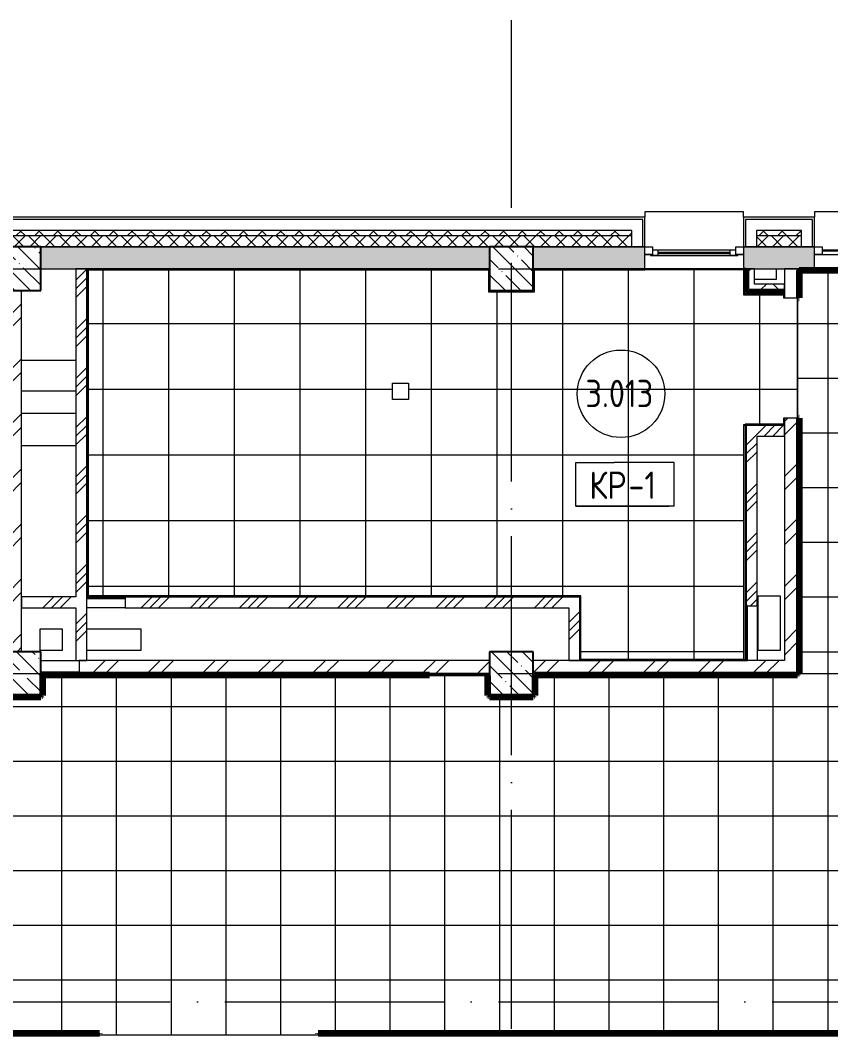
# Model space of a CAD drawing. Header units: millimetres. Extents: x 97 to 215964, y -4577 to 60645.
# Drawn here: x 113360 to 120765, y 51375 to 60645 of the extents above; entities that cross this region are included whole.
import ezdxf

# ---------------------------------------------------------------- set-up
doc = ezdxf.new("R2010")
doc.units = ezdxf.units.MM
doc.linetypes.add('ADSK_Линия сетки', pattern=[2500, 2000, -250, 0, -250])
for name, color, linetype, lineweight in [('A-AREA-____-IDEN', 2, 'Continuous', 20), ('A-FLOR-____-IDEN', 11, 'Continuous', 20), ('A-FLOR-____-OTLN', 192, 'Continuous', 9), ('A-FLOR-____-PATT', 8, 'Continuous', 9), ('A-GENM-____-MCUT', 13, 'Continuous', 9), ('A-GENM-____-OTLN', 13, 'Continuous', 9), ('A-GLAZ-____-MCUT', 151, 'Continuous', 9), ('A-GLAZ-____-OTLN', 151, 'Continuous', 9), ('A-WALL-____-MCUT', 113, 'Continuous', 9), ('A-WALL-____-PATT', 111, 'Continuous', 9), ('A-WALL-FNSH-MCUT', 113, 'Continuous', 9), ('I-WALL-____-OTLN', 2, 'Continuous', 9), ('S-COLS-____-MCUT', 52, 'Continuous', 9), ('S-COLS-____-OTLN', 52, 'Continuous', 9), ('S-GRID-____-OTLN', 1, 'Continuous', 9)]:
    doc.layers.add(name, color=color, linetype=linetype, lineweight=lineweight)
doc.styles.add('GOST Common', font='GOST_Common.ttf', dxfattribs={"width": 0.9, "height": 250})
pattern_1 = [(45, (0, 0), (-251.4472, 251.4472), []), (45, (0, 381), (-251.4472, 251.4472), [])]
pattern_2 = [(45, (0, 0), (-224.5064, 224.5064), []), (45, (79.38, 0), (0, 449.0128), []), (45, (-79.38, 0), (0, 449.0128), [])]
pattern_3 = [(45, (0, 0), (-141.42136, 141.42136), []), (135, (0, 0), (-141.42136, -141.42136), [])]

# ---------------------------------------------------------------- blocks, each defined once
blk = doc.blocks.new('BSC_Колонна _Прямоугольная - 400x400-V50-О_АИ_ПП_8_400_Целиком')
at = {"layer": 'S-COLS-____-OTLN', "lineweight": 5}
h = blk.add_hatch(dxfattribs=at)
h.set_pattern_fill('FP_59', color=256, style=0, pattern_type=2)
h.set_pattern_definition([(135, (-54549.98, -54675), (-142.5619, -142.5619), []), (135, (-54407.42, -54675), (-142.5619, -142.5619), [252.016, -50.403, 3.353, -47.05])])
h.paths.add_polyline_path([(-200, -200), (200, -200), (200, 200), (-200, 200), (-200, 7)])
at = {"layer": 'S-COLS-____-MCUT', "color": 130, "lineweight": 25}
for p, q in [((200, 200), (-200, 200)), ((-200, 200), (-200, -200)), ((200, 10), (200, 200)), ((200, -200), (200, 7)), ((-200, -200), (200, -200))]:
    blk.add_line(p, q, dxfattribs=at)
blk = doc.blocks.new('BSC_Колонна _Прямоугольная - 400x400-V51-О_АИ_ПП_8_400_Целиком')
at = {"layer": 'S-COLS-____-OTLN', "lineweight": 5}
h = blk.add_hatch(dxfattribs=at)
h.set_pattern_fill('FP_60', color=256, style=0, pattern_type=2)
h.set_pattern_definition([(135, (-59049.98, -54675), (-142.5619, -142.5619), []), (135, (-58907.42, -54675), (-142.5619, -142.5619), [252.016, -50.403, 3.353, -47.05])])
h.paths.add_polyline_path([(-200, -200), (200, -200), (200, 200), (-200, 200), (-200, 163.6)])
at = {"layer": 'S-COLS-____-MCUT', "color": 130, "lineweight": 25}
for p, q in [((200, 200), (-200, 200)), ((-200, 200), (-200, -200)), ((200, -200), (200, 200)), ((-200, -200), (200, -200))]:
    blk.add_line(p, q, dxfattribs=at)
blk = doc.blocks.new('BSC_Колонна _Прямоугольная - 400x400-V56-О_АИ_ПП_8_400_Целиком')
at = {"layer": 'S-COLS-____-OTLN', "lineweight": 5}
h = blk.add_hatch(dxfattribs=at)
h.set_pattern_fill('FP_65', color=256, style=0, pattern_type=2)
h.set_pattern_definition([(135, (-54549.98, -58375), (-142.5619, -142.5619), []), (135, (-54407.42, -58375), (-142.5619, -142.5619), [252.016, -50.403, 3.353, -47.05])])
h.paths.add_polyline_path([(-200, -200), (200, -200), (200, 200), (-200, 200)])
at = {"layer": 'S-COLS-____-MCUT', "color": 130, "lineweight": 25}
for p, q in [((200, 200), (-200, 200)), ((-200, 200), (-200, -200)), ((200, -200), (200, 200)), ((-200, -200), (200, -200))]:
    blk.add_line(p, q, dxfattribs=at)
blk = doc.blocks.new('BSC_Колонна _Прямоугольная - 400x400-V57-О_АИ_ПП_8_400_Целиком')
at = {"layer": 'S-COLS-____-OTLN', "lineweight": 5}
h = blk.add_hatch(dxfattribs=at)
h.set_pattern_fill('FP_66', color=256, style=0, pattern_type=2)
h.set_pattern_definition([(135, (-59049.98, -58375), (-142.5619, -142.5619), []), (135, (-58907.42, -58375), (-142.5619, -142.5619), [252.016, -50.403, 3.353, -47.05])])
h.paths.add_polyline_path([(-200, -200), (200, -200), (200, 200), (-200, 200)])
at = {"layer": 'S-COLS-____-MCUT', "color": 130, "lineweight": 25}
for p, q in [((200, 200), (-200, 200)), ((-200, 200), (-200, -200)), ((200, -200), (200, 200)), ((-200, -200), (200, -200))]:
    blk.add_line(p, q, dxfattribs=at)
blk = doc.blocks.new('Окно_СКБ_1Ст1 - 120_Окно_СКБ_1Ст_900_ОК3л-29018700-О_АИ_ПП_8_400_Целиком')
at = {"layer": 'A-GLAZ-____-MCUT', "color": 90}
for p, q in [((-450, -195), (-450, -125)), ((-450, -125), (-380, -125)), ((-380, -125), (-380, -195)), ((380, -155), (-380, -155)), ((-380, -155), (-380, -195)), ((-330, -205), (-330, -155)), ((330, -205), (330, -155)), ((380, -195), (380, -125)), ((380, -125), (450, -125)), ((380, -195), (380, -155)), ((450, -125), (450, -195)), ((-380, -195), (-450, -195)), ((-380, -195), (-400, -195)), ((-400, -195), (-400, -205)), ((-400, -205), (400, -205)), ((400, -205), (-400, -205)), ((450, -195), (380, -195)), ((400, -195), (380, -195)), ((400, -205), (400, -195))]:
    blk.add_line(p, q, dxfattribs=at)
at = {"layer": 'A-GLAZ-____-MCUT', "color": 10, "lineweight": 5}
for p, q in [((-330, -175), (330, -175)), ((330, -185), (-330, -185))]:
    blk.add_line(p, q, dxfattribs=at)
at = {"layer": 'A-GLAZ-____-OTLN', "color": 10, "lineweight": 5}
for p, q in [((-450, -195), (-400, -195)), ((400, -195), (450, -195))]:
    blk.add_line(p, q, dxfattribs=at)
blk = doc.blocks.new('WNW_Отлив1 - Отлив_металлический 2-28596055-О_АИ_ПП_8_400_Целиком')
at = {"layer": 'A-GLAZ-____-OTLN', "color": 10, "lineweight": 5}
for p, q in [((450, 320), (-450, 320)), ((-450, 320), (-450, 270)), ((450, 270), (450, 320))]:
    blk.add_line(p, q, dxfattribs=at)
blk = doc.blocks.new('Окно_СКБ_1Ст1 - 120_Окно_СКБ_1Ст_1200_ОКп13-37619678-О_АИ_ПП_8_400_Целиком')
at = {"layer": 'A-GLAZ-____-MCUT', "color": 90}
for p, q in [((-600, -195), (-600, -125)), ((-600, -125), (-530, -125)), ((-530, -125), (-530, -195)), ((530, -195), (530, -125)), ((530, -125), (600, -125)), ((600, -125), (600, -195)), ((-530, -195), (-600, -195)), ((600, -195), (530, -195))]:
    blk.add_line(p, q, dxfattribs=at)
at = {"layer": 'A-GLAZ-____-MCUT', "color": 10, "lineweight": 5}
for p, q in [((530, -155), (-530, -155)), ((530, -165), (-530, -165))]:
    blk.add_line(p, q, dxfattribs=at)
at = {"layer": 'A-GLAZ-____-OTLN', "color": 10, "lineweight": 5}
blk.add_line((-600, -195), (600, -195), dxfattribs=at)
blk = doc.blocks.new('WNW_Отлив1 - Отлив_металлический 2-28598878-О_АИ_ПП_8_400_Целиком')
at = {"layer": 'A-GLAZ-____-OTLN', "color": 10, "lineweight": 5}
for p, q in [((600, 320), (-600, 320)), ((-600, 320), (-600, 270)), ((600, 270), (600, 320))]:
    blk.add_line(p, q, dxfattribs=at)
blk = doc.blocks.new('ASML_АР_Отделка Люка - ВО Отделка люков_Грунтовка 0_Шпатлевка 0_Окраска 0_0-42723977-О_АИ_ПП_8_400_Целиком')
at = {"layer": 'A-GENM-____-MCUT', "color": 130, "lineweight": 25}
for p, q in [((175, 3), (-175, 3)), ((-175, 3), (-175, 0)), ((175, 0), (175, 3)), ((-175, 0), (175, 0))]:
    blk.add_line(p, q, dxfattribs=at)
blk = doc.blocks.new('ASML_АР_Отделка Люка - ВО Отделка люков_Грунтовка 0_Шпатлевка 0_Окраска 0_0-42722003-О_АИ_ПП_8_400_Целиком')
at = {"layer": 'A-GENM-____-MCUT', "color": 130, "lineweight": 25}
for p, q in [((250, 3), (-250, 3)), ((-250, 3), (-250, 0)), ((250, 0), (250, 3)), ((-250, 0), (250, 0))]:
    blk.add_line(p, q, dxfattribs=at)
blk = doc.blocks.new('0083_СОШ675_АР_R22_rvt-1-О_АИ_ПП_8_400_Целиком')
at = {"layer": 'A-WALL-____-PATT', "lineweight": 5}
h = blk.add_hatch(dxfattribs=at)
h.set_pattern_fill('FP_9', color=10, style=0, pattern_type=2)
h.set_pattern_definition([(135, (0, 0), (-84.85281, -84.85281), []), (225, (0, 0), (84.85281, -84.85281), [])])
h.paths.add_polyline_path([(69260, 58675), (69260, 58725), (63140.2, 58725), (63140.2, 58675), (68654.6, 58675)])
h.paths.add_polyline_path([(61700.2, 58675), (61700.2, 58725), (61290, 58725), (61290, 58675), (61422.4, 58675)])
h.paths.add_polyline_path([(60150, 58675), (60150, 58725), (52970.2, 58725), (52970.2, 58675), (59850.2, 58675)])
h.paths.add_polyline_path([(49930.2, 58675), (49930.2, 58725), (48670.2, 58725), (48670.2, 58675), (49788.2, 58675)])
h.paths.add_polyline_path([(51070.2, 58675), (51480.2, 58675), (51480.2, 58725), (51070.2, 58725)])
h.paths.add_polyline_path([(44320.2, 58675), (45630.2, 58675), (45630.2, 58725), (44320.2, 58725)])
h.paths.add_polyline_path([(41280.2, 58675), (41280.2, 58725), (39970.2, 58725), (39970.2, 58675), (40983.8, 58675)])
h.paths.add_polyline_path([(36930, 58675), (36930, 58725), (35620.2, 58725), (35620.2, 58675), (36581.7, 58675)])
h.paths.add_polyline_path([(38468.3, 58675), (38480.2, 58675), (38480.2, 58725), (38070, 58725), (38070, 58675)])
h.paths.add_polyline_path([(32179.5, 58675), (32580.2, 58675), (32580.2, 58725), (31270, 58725), (31270, 58675), (31550.6, 58675)])
h.paths.add_polyline_path([(28230, 58675), (28230, 58725), (24015, 58725), (24015, 58675), (27148.5, 58675)])
h.paths.add_polyline_path([(22025, 58675), (22525, 58675), (22525, 58725), (22025, 58725)])
h.paths.add_polyline_path([(20885, 58675), (20885, 58725), (12870, 58725), (12870, 58675), (20859.7, 58675)])
h.paths.add_polyline_path([(9539.8, 58675), (9830, 58675), (9830, 58725), (8870, 58725), (8870, 58675), (8911, 58675)])
h.paths.add_polyline_path([(7430, 58675), (7430, 58725), (-350, 58725), (-350, 58675), (7024.3, 58675)])
h = blk.add_hatch(dxfattribs=at)
h.set_pattern_fill('FP_16', color=10, style=0, pattern_type=2)
h.set_pattern_definition([(45, (0, 0), (-70.71068, 70.71068), []), (135, (0, 0), (-70.71068, -70.71068), [])])
h.paths.add_polyline_path([(69260, 58575), (69260, 58675), (63140.2, 58675), (63140.2, 58575), (69050, 58575)])
h.paths.add_polyline_path([(61290, 58575), (61700.2, 58575), (61700.2, 58675), (61290, 58675)])
h.paths.add_polyline_path([(59250, 58575), (60150, 58575), (60150, 58675), (52970.2, 58675), (52970.2, 58575), (58850, 58575)])
h.paths.add_polyline_path([(51480.2, 58575), (51480.2, 58675), (51070.2, 58675), (51070.2, 58575)])
h.paths.add_polyline_path([(49650, 58575), (49650, 58575), (49930.2, 58575), (49930.2, 58675), (48670.2, 58675), (48670.2, 58575), (49159.3, 58575)])
h.paths.add_polyline_path([(45350, 58575), (45350, 58575), (45630.2, 58575), (45630.2, 58675), (44320.2, 58675), (44320.2, 58575), (44757.1, 58575)])
h.paths.add_polyline_path([(41250, 58575), (41280.2, 58575), (41280.2, 58675), (39970.2, 58675), (39970.2, 58575), (40983.8, 58575)])
h.paths.add_polyline_path([(38468.3, 58575), (38480.2, 58575), (38480.2, 58675), (38070, 58675), (38070, 58575)])
h.paths.add_polyline_path([(36930, 58575), (36930, 58675), (35620.2, 58675), (35620.2, 58575), (36581.7, 58575)])
h.paths.add_polyline_path([(31725, 58575), (32580.2, 58575), (32580.2, 58675), (31270, 58675), (31270, 58575), (31550.6, 58575)])
h.paths.add_polyline_path([(27075, 58575), (28230, 58575), (28230, 58675), (24015, 58675), (24015, 58575), (25890.7, 58575)])
h.paths.add_polyline_path([(22525, 58575), (22525, 58675), (22025, 58675), (22025, 58575), (22431.9, 58575)])
h.paths.add_polyline_path([(20859.7, 58575), (20885, 58575), (20885, 58675), (12870, 58675), (12870, 58575), (19601.9, 58575)])
h.paths.add_polyline_path([(8870, 58575), (9830, 58575), (9830, 58675), (8870, 58675)])
h.paths.add_polyline_path([(7024.3, 58575), (7430, 58575), (7430, 58675), (-300, 58675), (-300, 58575), (4508.8, 58575)])
h = blk.add_hatch(dxfattribs=at)
h.set_pattern_fill('FP_69', color=10, style=0, pattern_type=2)
h.set_pattern_definition([(50, (0, 0), (364.3679, -31.8783), [38.1, -419.1]), (355, (0, 0), (-70.4859, 382.1133), [30.48, -335.28]), (100.451, (30.36, -2.66), (293.885, 350.2334), [32.38, -356.18]), (46.184, (0, 101.6), (542.1585, -84.0858), [57.15, -628.65]), (96.636, (45.2, 94.6), (474.805, 494.8554), [48.57, -534.27]), (351.184, (0, 101.6), (474.8102, 494.85), [45.72, -502.92]), (21, (50.8, 76.2), (303.2285, -204.5305), [38.1, -419.1]), (326, (50.8, 76.2), (123.6039, 368.376), [30.48, -335.28]), (71.451, (76.07, 59.16), (426.8341, 163.8427), [32.38, -356.18]), (37.5, (0, 0), (6.17665, 169.11015), [16.764, -314.452, 16.764, -323.596, -336.55]), (37.5, (0, 0), (6.17665, 169.11015), [-671.576, 16.764, -319.786]), (7.5, (0, 0), (133.63888, 200.3615), [16.764, -177.292, 16.764, -306.832, -128.27]), (7.5, (0, 0), (133.63888, 200.3615), [-517.652, 16.764, -111.506]), (327.5, (-113.28, 0), (271.18182, -11.45836), [16.764, -110.236, 16.764, -379.476, -525.78]), (327.5, (-113.28, 0), (271.18182, -11.45836), [-523.24, 16.764, -509.016]), (317.5, (-164.08, 0), (296.2585, 50.85285), [16.764, -148.336, 16.764, -246.38, -373.38]), (317.5, (-164.08, 0), (296.2585, 50.85285), [-428.244, 16.764, -356.616])])
h.paths.add_polyline_path([(69050, 58375), (69050, 58575), (63750, 58575), (63750, 58375), (68654.6, 58375)])
h.paths.add_polyline_path([(63309.1, 58375), (63350, 58375), (63350, 58575), (63020.2, 58575), (63020.2, 58375)])
h.paths.add_polyline_path([(61422.4, 58375), (61820.2, 58375), (61820.2, 58575), (61170, 58575), (61170, 58375)])
h.paths.add_polyline_path([(60270, 58375), (60270, 58575), (59250, 58575), (59250, 58375), (59850.2, 58375)])
h.paths.add_polyline_path([(58850, 58375), (58850, 58575), (54750, 58575), (54750, 58375), (58592.5, 58375)])
h.paths.add_polyline_path([(52850.2, 58375), (54350, 58375), (54350, 58575), (52850.2, 58575)])
h.paths.add_polyline_path([(51045.9, 58375), (51600.2, 58375), (51600.2, 58575), (50950.2, 58575), (50950.2, 58375)])
h.paths.add_polyline_path([(49650, 58375), (49650, 58575), (48550.2, 58575), (48550.2, 58375), (49159.3, 58375)])
h.paths.add_polyline_path([(50050, 58375), (50050.2, 58375), (50050, 58575)])
h.paths.add_polyline_path([(44757.1, 58375), (45350, 58375), (45350, 58575), (44200.2, 58575), (44200.2, 58375)])
h.paths.add_polyline_path([(41400.2, 58375), (41400.2, 58575), (41250, 58575), (41250, 58375)])
h.paths.add_polyline_path([(40355, 58375), (40850, 58375), (40850, 58575), (39850.2, 58575), (39850.2, 58375)])
h.paths.add_polyline_path([(37050, 58375), (37050, 58575), (36350, 58575), (36350, 58375), (36581.7, 58375)])
h.paths.add_polyline_path([(37950, 58375), (38600.2, 58375), (38600.2, 58575), (37950, 58575)])
h.paths.add_polyline_path([(35950, 58375), (35950, 58575), (35500.2, 58575), (35500.2, 58375)])
h.paths.add_polyline_path([(32700.2, 58375), (32700.2, 58575), (31725, 58575), (31725, 58375), (32179.5, 58375)])
h = blk.add_hatch(dxfattribs=at)
h.set_pattern_fill('FP_11', color=10, style=0, pattern_type=2)
h.set_pattern_definition(pattern_2)
h.paths.add_polyline_path([(55170.1, 54795), (55170.1, 55275), (55070.1, 55275), (55070.1, 54795)])
h.paths.add_polyline_path([(55170.1, 55375), (55170.1, 58375), (55070.1, 58375), (55070.1, 55375)])
h = blk.add_hatch(dxfattribs=at)
h.set_pattern_fill('FP_17', color=252, style=0, pattern_type=2)
h.set_pattern_definition(pattern_3)
h.paths.add_polyline_path([(61269.7, 58185), (61269.7, 58375), (61219.7, 58375), (61219.7, 58185)])
h = blk.add_hatch(dxfattribs=at)
h.set_pattern_fill('FP_7', color=10, style=0, pattern_type=2)
h.set_pattern_definition(pattern_1)
h.paths.add_polyline_path([(61665, 54795), (61665, 57010), (61545, 57010), (61545, 54795)])
h.paths.add_polyline_path([(61545, 58110), (61665, 58110), (61665, 58375), (61545, 58375), (61545, 58258.2)])
h = blk.add_hatch(dxfattribs=at)
h.set_pattern_fill('FP_17', color=252, style=0, pattern_type=2)
h.set_pattern_definition(pattern_3)
h.paths.add_polyline_path([(61545, 58185), (61545, 58235), (61269.7, 58235), (61269.7, 58185), (61422.4, 58185)])
h = blk.add_hatch(dxfattribs=at)
h.set_pattern_fill('FP_7', color=10, style=0, pattern_type=2)
h.set_pattern_definition(pattern_1)
h.paths.add_polyline_path([(54455, 54875), (54575, 54875), (54575, 58175), (54455, 58175), (54455, 55975)])
h = blk.add_hatch(dxfattribs=at)
h.set_pattern_fill('FP_11', color=10, style=0, pattern_type=2)
h.set_pattern_definition(pattern_2)
h.paths.add_polyline_path([(61295, 56845), (61545, 56845), (61545, 56945), (61195, 56945), (61195, 56845)])
h = blk.add_hatch(dxfattribs=at)
h.set_pattern_fill('FP_11', color=10, style=0, pattern_type=2)
h.set_pattern_definition(pattern_2)
h.paths.add_polyline_path([(61195, 55295), (61295, 55295), (61295, 56845), (61195, 56845), (61195, 56792.7)])
h = blk.add_hatch(dxfattribs=at)
h.set_pattern_fill('FP_11', color=10, style=0, pattern_type=2)
h.set_pattern_definition(pattern_2)
h.paths.add_polyline_path([(54575, 55275), (55170, 55275), (55170, 55375), (54575, 55375)])
h.paths.add_polyline_path([(55520, 55275), (59575, 55275), (59575, 55375), (55520, 55375), (55520, 55365)])
h = blk.add_hatch(dxfattribs=at)
h.set_pattern_fill('FP_11', color=10, style=0, pattern_type=2)
h.set_pattern_definition(pattern_2)
h.paths.add_polyline_path([(59575, 54795), (59675, 54795), (59675, 55370), (59670, 55370), (59670, 55375), (59575, 55375), (59575, 54838.6)])
h = blk.add_hatch(dxfattribs=at)
h.set_pattern_fill('FP_7', color=10, style=0, pattern_type=2)
h.set_pattern_definition(pattern_1)
h.paths.add_polyline_path([(58850, 54675), (58850, 54795), (55100, 54795), (55100, 54675), (58592.5, 54675)])
h = blk.add_hatch(dxfattribs=at)
h.set_pattern_fill('FP_7', color=10, style=0, pattern_type=2)
h.set_pattern_definition(pattern_1)
h.paths.add_polyline_path([(61665, 54675), (61665, 54795), (59250, 54795), (59250, 54675), (61205, 54675)])
at = {"layer": 'A-FLOR-____-OTLN', "color": 90}
for p, q in [((61269.8, 58274.8), (61269.8, 58374.8)), ((61269.8, 58374.8), (61469.8, 58374.8)), ((61469.8, 58374.8), (61469.8, 58274.8)), ((61469.8, 58274.8), (61269.8, 58274.8)), ((54575, 57539.8), (55070, 57539.8)), ((55070, 57254.8), (54575, 57254.8)), ((54575, 57054.9), (55070, 57054.9)), ((55070, 56754.9), (54575, 56754.9)), ((61305, 54885), (61305, 55385)), ((61305, 55385), (61505, 55385)), ((61505, 55385), (61505, 54885)), ((54745, 55085), (54945, 55085)), ((54745, 54885), (54745, 55085)), ((54945, 55085), (54945, 54885)), ((55170.1, 55085), (55662.8, 55085)), ((55662.8, 55085), (55662.8, 54885)), ((54945, 54885), (54745, 54885)), ((55662.8, 54885), (55170.1, 54885)), ((61505, 54885), (61305, 54885))]:
    blk.add_line(p, q, dxfattribs=at)
at = {"layer": 'A-WALL-____-MCUT', "color": 10, "lineweight": 5}
for p, q in [((60250, 58825), (52870.2, 58825)), ((60250, 58575), (60250, 58825)), ((61190, 58825), (61190, 58575)), ((61800.2, 58825), (61190, 58825)), ((61800.2, 58575), (61800.2, 58825)), ((60150, 58725), (52970.2, 58725)), ((60150, 58675), (60150, 58725)), ((61290, 58725), (61290, 58675)), ((61700.2, 58725), (61290, 58725)), ((61700.2, 58675), (61700.2, 58725)), ((60150, 58675), (52970.2, 58675)), ((60150, 58575), (60150, 58675)), ((61290, 58675), (61290, 58575)), ((61700.2, 58675), (61290, 58675)), ((61700.2, 58575), (61700.2, 58675)), ((61207.2, 58172.5), (61207.2, 58375)), ((61219.7, 58172.5), (61207.2, 58172.5)), ((61269.7, 58172.5), (61219.7, 58172.5)), ((61545, 58172.5), (61269.7, 58172.5))]:
    blk.add_line(p, q, dxfattribs=at)
at = {"layer": 'A-WALL-____-MCUT', "color": 50, "lineweight": 13}
for p, q in [((54750, 58575), (58850, 58575)), ((58850, 58575), (54750, 58575)), ((59250, 58575), (60150, 58575)), ((60150, 58575), (59250, 58575)), ((60150, 58575), (60250, 58575)), ((60250, 58575), (60150, 58575)), ((60250, 58575), (60270, 58575)), ((60270, 58575), (60250, 58575)), ((60270, 58375), (60270, 58575)), ((61170, 58575), (61190, 58575)), ((61170, 58575), (61170, 58375)), ((61190, 58575), (61170, 58575)), ((61190, 58575), (61290, 58575)), ((61290, 58575), (61190, 58575)), ((61290, 58575), (61700.2, 58575)), ((61700.2, 58575), (61290, 58575)), ((61700.2, 58575), (61800.2, 58575)), ((61800.2, 58575), (61700.2, 58575)), ((61800.2, 58575), (61820.2, 58575)), ((61820.2, 58575), (61800.2, 58575)), ((61820.2, 58375), (61820.2, 58575)), ((54750, 58375), (58850, 58375)), ((55170.1, 58375), (55070.1, 58375)), ((55070.1, 58375), (55070.1, 55375)), ((55170.1, 55375), (55170.1, 58375)), ((59250, 58375), (60270, 58375)), ((61170, 58375), (61820.2, 58375)), ((61269.7, 58375), (61219.7, 58375)), ((61219.7, 58185), (61219.7, 58375)), ((61269.7, 58235), (61269.7, 58375)), ((61545, 58375), (61545, 58110)), ((61665, 58375), (61545, 58375)), ((61665, 58110), (61665, 58375)), ((61545, 58235), (61269.7, 58235)), ((61545, 58185), (61545, 58235)), ((54575, 54875), (54575, 58175)), ((61269.7, 58185), (61219.7, 58185)), ((61545, 58185), (61269.7, 58185)), ((61545, 58110), (61665, 58110)), ((61545, 56945), (61195, 56945)), ((61195, 56945), (61195, 56845)), ((61545, 57010), (61545, 54795)), ((61665, 57010), (61545, 57010)), ((61545, 56845), (61545, 56945)), ((61665, 54795), (61665, 57010)), ((61195, 56845), (61195, 55295)), ((61295, 55295), (61295, 56845)), ((61295, 56845), (61545, 56845)), ((55070.1, 55375), (54575, 55375)), ((54575, 55375), (54575, 55275)), ((55170, 55368), (55170, 55375)), ((55170, 55275), (55170, 55365)), ((59575, 55375), (55520, 55375)), ((55520, 55375), (55520, 55368)), ((55520, 55365), (55520, 55275)), ((59670, 55375), (59575, 55375)), ((59675, 54795), (59675, 55370)), ((54575, 55275), (55070.1, 55275)), ((55070.1, 55275), (55070.1, 54795)), ((55170.1, 54795), (55170.1, 55275)), ((55520, 55275), (59575, 55275)), ((59575, 55275), (59575, 54795)), ((61195, 55295), (61202, 55295)), ((61205, 55295), (61295, 55295)), ((55070.1, 54795), (55170.1, 54795)), ((58850, 54795), (55100, 54795)), ((55100, 54795), (55100, 54685)), ((61202, 54795), (59250, 54795)), ((59575, 54795), (59675, 54795)), ((61545, 54795), (61205, 54795)), ((61665, 54675), (61665, 54795)), ((55100, 54682), (55100, 54675)), ((55100, 54675), (58850, 54675)), ((59250, 54675), (61665, 54675))]:
    blk.add_line(p, q, dxfattribs=at)
at = {"layer": 'A-WALL-____-MCUT', "color": 130, "lineweight": 25}
for p, q in [((61179.7, 58375), (61179.7, 58150)), ((61194.7, 58375), (61179.7, 58375)), ((61194.7, 58160), (61194.7, 58375)), ((61184.7, 58145), (61194.7, 58145)), ((61207.2, 58160), (61194.7, 58160)), ((61194.7, 58145), (61207.2, 58145)), ((61269.7, 58160), (61207.2, 58160)), ((61207.2, 58145), (61219.7, 58145)), ((61219.7, 58145), (61269.7, 58145)), ((61545, 58160), (61269.7, 58160)), ((61269.7, 58145), (61545, 58145)), ((61545, 58145), (61545, 58160))]:
    blk.add_line(p, q, dxfattribs=at)
at = {"layer": 'A-WALL-FNSH-MCUT', "color": 90}
for p, q in [((60270, 58845), (52850.2, 58845)), ((60270, 58575), (60270, 58845)), ((61820.2, 58845), (61170, 58845)), ((61170, 58845), (61170, 58575)), ((61820.2, 58575), (61820.2, 58845)), ((61207.2, 58375), (61194.7, 58375)), ((61219.7, 58375), (61207.2, 58375)), ((61545, 58172.5), (61545, 58185)), ((61545, 58160), (61545, 58172.5))]:
    blk.add_line(p, q, dxfattribs=at)
at = {"layer": 'I-WALL-____-OTLN', "color": 90}
for p, q in [((61170, 58375), (60270, 58375)), ((63020.2, 58375), (61820.2, 58375)), ((55170.1, 55375), (55175, 55375)), ((55520, 55275), (55170.1, 55275)), ((61295, 55295), (61295, 54795)), ((54750, 54795), (55070.1, 54795))]:
    blk.add_line(p, q, dxfattribs=at)
at = {"layer": 'A-GENM-____-OTLN', "color": 90, "lineweight": 9}
blk.add_blockref('ASML_АР_Отделка Люка - ВО Отделка люков_Грунтовка 0_Шпатлевка 0_Окраска 0_0-42723977-О_АИ_ПП_8_400_Целиком', (55345, 55365), dxfattribs=at)
for name, p, rotation in [('ASML_АР_Отделка Люка - ВО Отделка люков_Грунтовка 0_Шпатлевка 0_Окраска 0_0-42722003-О_АИ_ПП_8_400_Целиком', (61205, 55045), 90), ('ASML_АР_Отделка Люка - ВО Отделка люков_Грунтовка 0_Шпатлевка 0_Окраска 0_0-42723977-О_АИ_ПП_8_400_Целиком', (54925, 54685), 180)]:
    blk.add_blockref(name, p, dxfattribs=dict(at, rotation=rotation))
at = {"layer": 'A-GLAZ-____-OTLN', "color": 90, "lineweight": 9}
for name, p in [('WNW_Отлив1 - Отлив_металлический 2-28596055-О_АИ_ПП_8_400_Целиком', (60720, 58575)), ('WNW_Отлив1 - Отлив_металлический 2-28598878-О_АИ_ПП_8_400_Целиком', (62420.2, 58575)), ('Окно_СКБ_1Ст1 - 120_Окно_СКБ_1Ст_900_ОК3л-29018700-О_АИ_ПП_8_400_Целиком', (60720, 58700)), ('Окно_СКБ_1Ст1 - 120_Окно_СКБ_1Ст_1200_ОКп13-37619678-О_АИ_ПП_8_400_Целиком', (62420.2, 58700))]:
    blk.add_blockref(name, p, dxfattribs=at)
at = {"layer": 'S-COLS-____-OTLN', "color": 90, "lineweight": 9}
for name, p in [('BSC_Колонна _Прямоугольная - 400x400-V56-О_АИ_ПП_8_400_Целиком', (54550, 58375)), ('BSC_Колонна _Прямоугольная - 400x400-V57-О_АИ_ПП_8_400_Целиком', (59050, 58375)), ('BSC_Колонна _Прямоугольная - 400x400-V50-О_АИ_ПП_8_400_Целиком', (54550, 54675)), ('BSC_Колонна _Прямоугольная - 400x400-V51-О_АИ_ПП_8_400_Целиком', (59050, 54675))]:
    blk.add_blockref(name, p, dxfattribs=at)
blk = doc.blocks.new('BSC_Колонна _Прямоугольная - ПР-1_Профиль торцевой для плитки-3497357-О_АИ_ПП_8_400_Целиком')
at = {"layer": 'S-COLS-____-MCUT'}
for p, q in [((5, 5), (-5, 5)), ((-5, 5), (-5, -5)), ((5, -5), (5, 5)), ((-5, -5), (5, -5))]:
    blk.add_line(p, q, dxfattribs=at)
blk = doc.blocks.new('BSC_Колонна _Прямоугольная - ПР-1_Профиль торцевой для плитки-V144-О_АИ_ПП_8_400_Целиком')
at = {"layer": 'S-COLS-____-MCUT'}
blk.add_line((-5, 5), (-5, -5), dxfattribs=at)
blk = doc.blocks.new('ADSK_Марка_Перекрытие - Типоразмер_ADSK_Марка-158127-О_АИ_ПП_8_400_Целиком')
at = {"layer": 'A-FLOR-____-IDEN'}
for p, q in [((-4.5, 4), (-1, 4)), ((-4.5, 0), (-4.5, 4)), ((4.5, 4), (-1, 4)), ((4.5, 0), (4.5, 4)), ((4.5, 0), (-4.5, 0)), ((-4.5, 0), (4, 0))]:
    blk.add_line(p, q, dxfattribs=at)
blk = doc.blocks.new('ADSK_Марка_Помещение_ОдноЗначение - Номер-159740-О_АИ_ПП_8_400_Целиком')
at = {"layer": 'A-AREA-____-IDEN'}
blk.add_circle((0, 0), 4, dxfattribs=at)

msp = doc.modelspace()

# ---------------------------------------------------------------- hatches: boundary and pattern name
at = {"layer": 'A-FLOR-____-PATT'}
h = msp.add_hatch(dxfattribs=at)
h.set_pattern_fill('FP_199', color=256, style=0, pattern_type=2)
h.set_pattern_definition([(0, (109740.37, 54875), (0, 500), []), (90, (109740.37, 54875), (-500, 3e-14), [])])
h.paths.add_polyline_path([(113347.887824, 51375.000586), (113347.915173, 51374.999414), (113617.089904, 51374.999414)])
h.paths.add_polyline_path([(125947.887824, 51374.999414), (125947.887824, 51390.000586), (128047.865903, 51390.000586), (128047.865903, 54660.000586), (126587.910289, 54660.000586), (126587.910289, 54675), (125487.910289, 54675), (125487.910289, 54660.000586), (124717.887824, 54660.000586), (124717.881378, 54795), (123727.865903, 54795), (123727.865903, 54675), (123617.887824, 54675), (123617.887824, 54660.000586), (122562.875878, 54660.000586), (122562.875878, 54475), (122557.875878, 54475), (122557.875878, 54465), (122547.875878, 54465), (122547.865903, 54460), (122147.875878, 54460), (122147.865903, 54465), (122137.875878, 54465), (122137.875878, 54474.999414), (122132.875878, 54474.999414), (122132.875878, 58274.820999), (121887.875878, 58274.820999), (121887.875878, 58360.011786), (120477.865903, 58360.011786), (120477.865903, 58109.999414), (120462.865903, 58109.999414), (120462.887824, 57009.999414), (120477.865903, 57009.999414), (120477.865903, 54675.000586), (120472.865903, 54675.000586), (120472.865903, 54665.000586), (120462.865903, 54665.000586), (120462.865903, 54660.000586), (118062.865903, 54660.000586), (118062.865903, 54475.000586), (118057.865903, 54475), (118057.865903, 54465.000586), (118047.865903, 54465.000586), (118047.865903, 54460.000586), (117647.865903, 54460.000586), (117647.865903, 54465.000586), (117637.865903, 54465.000586), (117637.865903, 54475.000586), (117632.865903, 54475.000586), (117632.865903, 54655.001172), (117105.666932, 54655.001172), (117105.666932, 54660.000586), (113562.865903, 54660.000586), (113562.865903, 54475.000586), (113557.865903, 54475), (113557.865903, 54465.000586), (113547.865903, 54465.000586), (113547.865903, 54460.000586), (113147.865903, 54460.000586), (113147.865903, 54465.000586), (113137.865903, 54465.000586), (113137.865903, 54474.999414), (113132.865903, 54474.999414), (113132.865903, 54660.000586), (112277.865903, 54660.000586), (112277.865903, 54665.000586), (112267.865903, 54665.000586), (112267.865903, 54675.000586), (112262.865903, 54675.874627), (112262.865903, 55039.999414), (112277.865903, 55039.999414), (112277.865903, 55709.999414), (112262.865903, 55709.999414), (112262.865903, 56254.999414), (112277.865903, 56254.999414), (112277.865903, 56924.999414), (112262.865903, 56924.999414), (112262.865903, 57369.999414), (112277.865903, 57369.999414), (112277.865903, 58039.999414), (112262.865903, 58039.999414), (112262.865903, 58360), (108863.094875, 58360), (108863.094875, 58168.000586), (108858.094875, 58168.000586), (108858.094875, 58158.000586), (108848.094875, 58158.000586), (108847.865756, 58153.000586), (108447.865903, 58153.000586), (108447.844094, 58158.000586), (108437.865903, 58158.000586), (108437.865903, 58168.000586), (108432.865903, 58168.000586), (108432.865903, 58360), (104563.094875, 58360), (104563.094875, 58168.000586), (104558.094875, 58168.000586), (104558.094875, 58158.000586), (104548.094875, 58158.000586), (104547.865903, 58153.000586), (104147.887824, 58153.000586), (104147.844094, 58158.000586), (104137.887824, 58158.000586), (104137.887824, 58168.000586), (104132.887824, 58168.000586), (104132.887824, 58360), (100063.094875, 58360), (100063.094875, 58168.001172), (100058.094875, 58168.001172), (100058.094875, 58158.001172), (100048.094875, 58158.001172), (100047.844127, 58153.001172), (99647.865903, 58153.001172), (99647.844094, 58158.001172), (99637.865903, 58158.001172), (99637.865903, 58168.001172), (99632.865903, 58168.001172), (99632.865903, 58360.05818), (95163.116796, 58359.997374), (95163.116796, 58175.000586), (95158.116796, 58175), (95158.116796, 58165.000586), (95148.116796, 58165.000586), (95147.865803, 58160.000586), (94747.865903, 58160.000586), (94747.83858, 58165.000586), (94737.865903, 58165.000586), (94737.865903, 58175.000586), (94732.865903, 58175.903658), (94732.865903, 58360.05818), (91447.865903, 58359.153685), (91447.865903, 58099.999414), (91432.865903, 58099.999414), (91432.887824, 57429.999414), (91447.865903, 57429.999414), (91447.865903, 55609.999414), (91432.865903, 55609.999414), (91432.887824, 54939.999414), (91447.865903, 54939.999414), (91447.865903, 54374.999707), (91232.865903, 54374.999707), (91232.887824, 51674.999707), (91447.865903, 51674.999707), (91448.898748, 51390.000586), (95747.865903, 51390.000586), (95748.201936, 51374.999414), (98247.865903, 51374.999414), (98247.865903, 51390.000586), (105097.887824, 51390.000586), (105097.887824, 51375.000586), (106197.887824, 51374.999414), (106197.887824, 51390.000586), (111897.926742, 51390.000586), (111898.372184, 51374.999414), (112997.926742, 51374.999414), (112997.926742, 51390.000586), (114082.887824, 51390.000586), (114082.889081, 51375.000586), (116082.887824, 51374.999414), (116082.887824, 51390.000586), (124847.887824, 51390.000586), (124847.889934, 51375.000586), (124936.928693, 51375.000586)])
h.paths.add_polyline_path([(118167.865903, 51375), (118167.862527, 51375.000586), (118047.887824, 51375.000586)])
h.paths.add_polyline_path([(108586.050442, 54460), (108447.865903, 54460), (108447.865903, 54465), (108437.865903, 54465), (108437.865903, 54475), (108432.865903, 54475), (108432.865903, 54874.999414), (108437.865903, 54875), (108437.865903, 54885), (108447.865903, 54885), (108447.865903, 54890), (108847.843981, 54890), (108847.865903, 54885.000548), (108857.843981, 54885), (108857.843981, 54875), (108862.843981, 54874.124786), (108862.843981, 54474.999414), (108857.843981, 54474.999414), (108857.843981, 54465), (108847.843981, 54465), (108847.843981, 54460), (108763.581251, 54460)])
h.paths.add_polyline_path([(104147.865903, 54460), (104147.865903, 54465), (104137.865903, 54465), (104137.865903, 54474.999414), (104132.865903, 54475), (104132.865903, 54874.999414), (104137.865903, 54875), (104137.865903, 54885), (104147.865903, 54885), (104147.865903, 54890), (104547.843981, 54890), (104547.865903, 54885.000548), (104557.843981, 54885), (104557.843981, 54875), (104562.843981, 54874.999414), (104562.843981, 54475), (104557.843981, 54475), (104557.843981, 54465), (104547.843981, 54465), (104547.843981, 54460), (104484.408705, 54460)])
h.paths.add_polyline_path([(99647.865903, 54460), (99647.865903, 54465), (99637.865903, 54465), (99637.865903, 54475), (99632.865903, 54475), (99632.865903, 54874.999414), (99637.865903, 54875.000586), (99637.865903, 54885.000586), (99647.865903, 54885.000586), (99647.865903, 54890.000586), (100047.865803, 54890.000586), (100047.865903, 54885.000586), (100057.865903, 54885.000586), (100057.865903, 54875.000586), (100062.865903, 54874.999414), (100062.865903, 54475), (100057.865903, 54474.999414), (100057.865903, 54465), (100047.865903, 54465), (100047.865903, 54460), (100006.182048, 54460)])
h.paths.add_polyline_path([(94747.865903, 54460.000586), (94747.865903, 54465.000586), (94737.865903, 54465.000586), (94737.865903, 54475.000586), (94732.865903, 54475.000586), (94732.865903, 54875.000586), (94737.865903, 54875.000586), (94737.865903, 54885.000586), (94747.865903, 54885.000586), (94747.865903, 54890.000586), (95147.865903, 54890.000586), (95147.865903, 54885.000586), (95157.865903, 54885.000586), (95157.865903, 54875.000586), (95162.865903, 54874.999414), (95162.865903, 54474.999414), (95157.865903, 54474.999414), (95157.865903, 54465.000586), (95147.865903, 54465.000586), (95147.865903, 54460.000586), (95129.869685, 54460.000586)])
h.paths.add_polyline_path([(104183.890913, 58168.000586), (104548.094389, 58168.001072), (104547.865903, 58175), (104147.887824, 58174.638313), (104148.692441, 58168.000586)])
h.paths.add_polyline_path([(108847.017489, 58168.000586), (108848.094875, 58168.000586), (108847.865903, 58175.000586), (108447.865903, 58175), (108447.865903, 58168.000586), (108586.050442, 58168.000586)])
h.paths.add_polyline_path([(99781.731384, 58168.001172), (100048.094875, 58168.001172), (100047.843981, 58175), (99647.865903, 58175), (99647.865903, 58168.001172)])
h.paths.add_polyline_path([(95147.87909, 58175.000586), (95148.116796, 58175.011151), (95147.865903, 58175.000586)])
h = msp.add_hatch(dxfattribs=at)
h.set_pattern_fill('FP_152', color=256, style=0, pattern_type=2)
h.set_pattern_definition([(90, (117117.9, 56675), (-600, 4e-14), []), (180, (117117.9, 56675), (-7e-14, -600), [])])
h.paths.add_polyline_path([(119966.6794, 54805.000586), (119972.887824, 54805.000586), (119972.887824, 56950.000586), (119982.865903, 56950.000586), (119982.887824, 56955.000586), (120332.865903, 56955.000586), (120332.865903, 57009.999414), (120342.865903, 57009.995343), (120342.887824, 57009.999414), (120462.887824, 57009.999414), (120462.865903, 58109.999414), (120342.887824, 58110.000586), (120342.865903, 58110.001514), (120332.865903, 58110.95968), (120332.865903, 58135.000586), (119967.600263, 58135.000586), (119967.600263, 58365), (118057.843981, 58365), (118057.843981, 58165.000586), (117637.843981, 58165.440727), (117637.843981, 58365), (113982.865903, 58365), (113983.434494, 55385.000586), (118482.866367, 55384.978078), (118482.866367, 54805.000586), (119905.889231, 54805.000586)])
h.paths.add_polyline_path([(113972.865903, 55375), (113972.865903, 58374.999414), (113967.965659, 58374.999414), (113967.966565, 55375.000586)])
h.paths.add_polyline_path([(116759.926742, 57180), (116759.926742, 57328), (116907.926742, 57328), (116907.926742, 57180)])
at = {"layer": 'A-WALL-____-PATT'}
for points in [[(113972.865903, 55385.000586), (113982.865903, 55385.000586), (113982.865903, 58375), (113972.865903, 58375), (113972.865903, 56792.672901)], [(117637.843981, 58365), (117647.843981, 58365), (117647.843981, 58375), (113982.865903, 58375), (113982.865903, 58365), (117390.3695, 58365)], [(117647.843981, 58175.000586), (117647.843981, 58365), (117637.843981, 58365), (117637.843981, 58175.000586)], [(118047.843981, 58165.000586), (118057.843981, 58165.000586), (118057.843981, 58375), (118047.865903, 58374.978078), (118047.843981, 58175.000586)], [(119967.600263, 58145.000586), (119972.600263, 58145.000586), (119972.600263, 58150.000586), (119977.600263, 58150.000586), (119977.600263, 58365), (119967.600263, 58365), (119967.600263, 58258.219171)], [(117647.865903, 58165.000586), (118047.843981, 58165.000586), (118047.843981, 58175.000586), (117637.843981, 58175.000586), (117637.843981, 58165.000586)], [(120332.865903, 58135.000586), (120332.865903, 58145.000586), (119982.600263, 58144.859846), (119982.600263, 58140.000586), (119972.600263, 58140.000586), (119972.600263, 58145.000586), (119967.600263, 58145.000586), (119967.600263, 58135.000586), (120220.329198, 58135.000586)], [(119982.887824, 56945.000586), (120342.865903, 56945.000586), (120342.865903, 56955.000586), (119982.865903, 56955.000586), (119982.887824, 56950.000586)], [(119992.865903, 54805.000586), (119992.865903, 56945.000586), (119982.887824, 56945.000586), (119982.887824, 54805.000586)], [(118467.866367, 55375.000586), (118467.866367, 55380.000586), (118472.866367, 55380.000586), (118472.866367, 55385.000586), (113972.865903, 55385.000586), (113972.865903, 55375.000586), (116132.609635, 55375.000586)], [(118472.866367, 54805.000586), (118482.866367, 54805.000586), (118482.866367, 55385.000586), (118472.866367, 55385.000586), (118472.866367, 55380.000586), (118477.866367, 55380.000586), (118477.866367, 55370.000586), (118472.866367, 55370.000586), (118472.866367, 54838.611208)], [(119992.865903, 54795.000586), (119992.865903, 54805.000586), (118472.866367, 54805.000586), (118472.866367, 54795.000586), (119905.889231, 54795.000586)], [(113557.865903, 54475.000586), (113557.865903, 54675.000586), (113547.865903, 54675.000586), (113547.865903, 54475.000586)], [(117637.865903, 54665.000586), (117637.865903, 54675.000586), (113557.865903, 54675.000586), (113557.865903, 54665.000586), (117100.666932, 54665.000586), (117100.666932, 54670.001172), (117110.666932, 54670.001172), (117110.666932, 54665.000586), (117390.3695, 54665.000586)], [(117637.865903, 54465.000586), (117647.865903, 54465.000586), (117647.865903, 54675.000586), (117637.865903, 54675.000586), (117637.865903, 54475)], [(118057.865903, 54475.000586), (118057.865903, 54675.000586), (118047.865903, 54675.000586), (118047.865903, 54475.000586)], [(120462.865903, 54665.000586), (120462.865903, 54675.000586), (118057.865903, 54675.000586), (118057.865903, 54665.000586), (119905.889231, 54665.000586)], [(113547.865903, 54465.000586), (113557.865903, 54465.000586), (113557.865903, 54475.000586), (113147.865903, 54475), (113147.865903, 54465.000586)], [(118047.865903, 54465.000586), (118057.865903, 54465.000586), (118057.865903, 54475.000586), (117647.865903, 54475), (117647.865903, 54465.000586)]]:
    msp.add_hatch(color=7, dxfattribs=at).paths.add_polyline_path(points)
h = msp.add_hatch(color=7, dxfattribs=at)
h.paths.add_polyline_path([(119977.600263, 58365), (119977.600263, 58375), (119967.887824, 58375), (119967.887824, 58365)])
h.paths.add_polyline_path([(119067.887824, 58365), (119067.887824, 58375), (118057.843981, 58375), (118057.843981, 58365), (118648.129366, 58365)])
h = msp.add_hatch(color=7, dxfattribs=at)
h.paths.add_polyline_path([(120462.865903, 54665.000586), (120472.865903, 54665.000586), (120472.865903, 57009.999414), (120462.865903, 57009.999414), (120462.865903, 54675.000586)])
h.paths.add_polyline_path([(120472.865903, 58109.999414), (120472.865903, 58375), (120462.865903, 58375), (120462.865903, 58109.999414)])
h = msp.add_hatch(color=7, dxfattribs=at)
h.paths.add_polyline_path([(122106.968996, 58365.011786), (122137.875878, 58365.011786), (122137.875878, 58375.011786), (121818.117261, 58375.011786), (121818.117261, 58365.011786)])
h.paths.add_polyline_path([(120472.865903, 58365.011786), (120618.117261, 58365.011786), (120618.117261, 58375.011786), (120472.865903, 58375.011786)])
h = msp.add_hatch(color=7, dxfattribs=at)
h.paths.add_polyline_path([(120342.865903, 56955.000586), (120342.865903, 57010.000586), (120332.865903, 57010.000586), (120332.865903, 56955.000586)])
h.paths.add_polyline_path([(120332.865903, 58110.000586), (120342.865903, 58110.000586), (120342.865903, 58145.000586), (120332.865903, 58145.000586), (120332.865903, 58135.000586)])
h = msp.add_hatch(color=7, dxfattribs=at)
h.paths.add_polyline_path([(128297.887824, 51375.000586), (128297.887824, 51385.000586), (125947.887824, 51385.000586), (125947.887824, 51375.000586), (127452.448424, 51375.000586)])
h.paths.add_polyline_path([(124847.887824, 51375.000586), (124847.887824, 51385.000586), (116082.887824, 51385.000586), (116082.887824, 51375.000586), (123679.168828, 51375.000586)])
h.paths.add_polyline_path([(114082.887824, 51375.000586), (114082.887824, 51385.000586), (113347.887824, 51385.000586), (113347.887824, 51375.000586), (113617.089904, 51375.000586)])

# ---------------------------------------------------------------- linework, layer by layer
at = {"layer": 'A-FLOR-____-OTLN'}
for p, q in [((120462.865903, 58109.999414), (120462.865903, 57009.999414)), ((120462.887824, 57009.999414), (120462.887824, 58109.999414)), ((116759.926742, 57180), (116759.926742, 57328)), ((116759.926742, 57328), (116907.926742, 57328)), ((116907.926742, 57328), (116907.926742, 57180)), ((116907.926742, 57180), (116759.926742, 57180))]:
    msp.add_line(p, q, dxfattribs=at)
at = {"layer": 'A-WALL-____-MCUT', "color": 7}
for p, q in [((120472.865903, 58375), (120462.865903, 58375)), ((120462.865903, 58375), (120462.865903, 58109.999414)), ((120618.117261, 58375.011786), (120472.865903, 58375.011786)), ((120472.865903, 58109.999414), (120472.865903, 58365.011786)), ((120472.865903, 58365.011786), (120618.117261, 58365.011786)), ((120618.117261, 58365.011786), (120618.117261, 58375.011786)), ((120462.865903, 58109.999414), (120472.865903, 58109.999414)), ((120472.865903, 57009.999414), (120462.865903, 57009.999414)), ((120462.865903, 57009.999414), (120462.865903, 54675.000586)), ((120472.865903, 54665.000586), (120472.865903, 57009.999414)), ((117647.865903, 54675.000586), (113547.865903, 54675.000586)), ((113557.865903, 54465.000586), (113557.865903, 54665.000586)), ((113557.865903, 54665.000586), (117100.666932, 54665.000586)), ((117110.666932, 54665.000586), (117637.865903, 54665.000586)), ((117637.865903, 54665.000586), (117637.865903, 54465.000586)), ((120462.865903, 54675.000586), (118047.865903, 54675.000586)), ((118057.865903, 54465.000586), (118057.865903, 54665.000586)), ((118057.865903, 54665.000586), (120472.865903, 54665.000586)), ((113137.865903, 54465.000586), (113557.865903, 54465.000586)), ((117637.865903, 54465.000586), (118057.865903, 54465.000586)), ((114082.887824, 51385.000586), (112997.926742, 51385.000586)), ((112997.926742, 51375.000586), (114082.887824, 51375.000586)), ((114082.887824, 51375.000586), (114082.887824, 51385.000586)), ((124847.887824, 51385.000586), (116082.887824, 51385.000586)), ((116082.887824, 51385.000586), (116082.887824, 51375.000586)), ((116082.887824, 51375.000586), (124847.887824, 51375.000586))]:
    msp.add_line(p, q, dxfattribs=at)
at = {"layer": 'A-WALL-____-MCUT'}
for p, q in [((119992.865903, 56945.000586), (119982.887824, 56945.000586)), ((119982.887824, 54805.000586), (119992.865903, 54805.000586))]:
    msp.add_line(p, q, dxfattribs=at)
at = {"layer": 'A-WALL-FNSH-MCUT', "color": 7}
for p, q in [((113972.865903, 58375), (113972.865903, 55375.000586)), ((117647.843981, 58375), (113972.865903, 58375)), ((113982.865903, 55385.000586), (113982.865903, 58365)), ((113982.865903, 58365), (117637.843981, 58365)), ((117637.843981, 58365), (117637.843981, 58165.000586)), ((119067.887824, 58375), (118047.865903, 58375)), ((118057.843981, 58165.000586), (118057.843981, 58365)), ((118057.843981, 58365), (119067.887824, 58365)), ((119067.887824, 58365), (119067.887824, 58375)), ((119967.887824, 58365), (119967.600263, 58365)), ((119967.600263, 58365), (119967.600263, 58135.000586)), ((119977.600263, 58375), (119967.887824, 58375)), ((119967.887824, 58375), (119967.887824, 58365)), ((119977.600263, 58150.000586), (119977.600263, 58375)), ((117637.843981, 58165.000586), (118057.843981, 58165.000586)), ((119967.600263, 58135.000586), (120332.865903, 58135.000586)), ((120342.865903, 58145.000586), (119982.600263, 58145.000586)), ((120332.865903, 58135.000586), (120332.865903, 58110.000586)), ((120342.865903, 58110.000586), (120342.865903, 58145.000586)), ((120332.865903, 58110.000586), (120342.865903, 58110.000586)), ((120332.865903, 56955.000586), (119982.865903, 56955.000586)), ((119982.865903, 56955.000586), (119982.865903, 56950.000586)), ((119992.865903, 56945.000586), (120342.865903, 56945.000586)), ((119992.865903, 54795.000586), (119992.865903, 56945.000586)), ((120342.865903, 57010.000586), (120332.865903, 57010.000586)), ((120332.865903, 57010.000586), (120332.865903, 56955.000586)), ((120342.865903, 56945.000586), (120342.865903, 57010.000586)), ((113972.865903, 55375.000586), (118467.866367, 55375.000586)), ((118482.866367, 55385.000586), (113982.865903, 55385.000586)), ((118472.866367, 55370.000586), (118472.866367, 54795.000586)), ((118482.866367, 54805.000586), (118482.866367, 55385.000586)), ((118472.866367, 54795.000586), (119992.865903, 54795.000586)), ((119972.887824, 54805.000586), (118482.866367, 54805.000586))]:
    msp.add_line(p, q, dxfattribs=at)
at = {"layer": 'I-WALL-____-OTLN'}
for p, q in [((119067.887824, 58375), (119967.887824, 58375)), ((119967.600263, 58365), (119067.887824, 58365)), ((120618.117261, 58375.011786), (121818.117261, 58375.011786)), ((121818.117261, 58365.011786), (120618.117261, 58365.011786)), ((119972.887824, 54805.000586), (119972.887824, 56950.000586)), ((119972.887824, 56950.000586), (119982.887824, 56950.000586)), ((119982.887824, 56950.000586), (119982.887824, 54805.000586)), ((119972.887824, 54805.000586), (119982.887824, 54805.000586)), ((117105.666932, 54660.001172), (117105.666932, 54655.001172)), ((117637.865903, 54655.001172), (117105.666932, 54655.001172))]:
    msp.add_line(p, q, dxfattribs=at)
at = {"layer": 'I-WALL-____-OTLN', "color": 5, "lineweight": 90}
for p, q in [((120477.865903, 58360.011786), (120477.865903, 58109.999414)), ((122132.875878, 58360.011786), (120477.865903, 58360.011786)), ((120472.865903, 58109.999414), (120477.865903, 58109.999414)), ((120477.865903, 57009.999414), (120472.865903, 57009.999414)), ((120477.865903, 57009.999414), (120477.865903, 54675.000586)), ((117100.666932, 54660.000586), (113562.865903, 54660.000586)), ((113562.865903, 54660.000586), (113562.865903, 54475.000586)), ((117632.865903, 54475.000586), (117632.865903, 54655.001172)), ((120462.865903, 54660.000586), (118062.865903, 54660.000586)), ((118062.865903, 54660.000586), (118062.865903, 54475.000586)), ((120462.865903, 54660.000586), (120462.865903, 54665.000586)), ((120472.865903, 54675.000586), (120477.865903, 54675.000586)), ((113547.865903, 54460.000586), (113147.865903, 54460.000586)), ((113547.865903, 54460.000586), (113547.865903, 54465.000586)), ((113557.865903, 54475.000586), (113562.865903, 54475.000586)), ((117632.865903, 54475.000586), (117637.865903, 54475.000586)), ((117647.865903, 54465.000586), (117647.865903, 54460.000586)), ((118047.865903, 54460.000586), (117647.865903, 54460.000586)), ((118047.865903, 54460.000586), (118047.865903, 54465.000586)), ((118057.865903, 54475.000586), (118062.865903, 54475.000586)), ((112997.926742, 51390.000586), (114082.887824, 51390.000586)), ((114082.887824, 51385.000586), (114082.887824, 51390.000586)), ((116082.887824, 51390.000586), (124847.887824, 51390.000586)), ((116082.887824, 51390.000586), (116082.887824, 51385.000586))]:
    msp.add_line(p, q, dxfattribs=at)
at = {"layer": 'S-GRID-____-OTLN', "linetype": 'ADSK_Линия сетки'}
for p, q in [((117847.887824, -3572.657751), (117847.887824, 60644.999414)), ((55228.336609, 58375.000586), (213876.441901, 58375.000586)), ((55228.336609, 54675.000586), (215146.441901, 54675.000586)), ((55228.336609, 51675.000586), (215146.441901, 51675.000586))]:
    msp.add_line(p, q, dxfattribs=at)

# ---------------------------------------------------------------- block references
at = {"color": 250, "lineweight": 5}
msp.add_blockref('0083_СОШ675_АР_R22_rvt-1-О_АИ_ПП_8_400_Целиком', (58797.887824, 0), dxfattribs=at)
at = {"layer": 'A-AREA-____-IDEN', "xscale": 99.99999999999993, "yscale": 99.99999999999993, "zscale": 99.99999999999993}
msp.add_blockref('ADSK_Марка_Помещение_ОдноЗначение - Номер-159740-О_АИ_ПП_8_400_Целиком', (118849.515562, 57231.905831), dxfattribs=at)
at = {"layer": 'A-FLOR-____-IDEN', "xscale": 99.99999999999993, "yscale": 99.99999999999993, "zscale": 99.99999999999993}
msp.add_blockref('ADSK_Марка_Перекрытие - Типоразмер_ADSK_Марка-158127-О_АИ_ПП_8_400_Целиком', (118885.830437, 56203.568942), dxfattribs=at)
at = {"layer": 'S-COLS-____-OTLN'}
for name, p in [('BSC_Колонна _Прямоугольная - ПР-1_Профиль торцевой для плитки-3497357-О_АИ_ПП_8_400_Целиком', (119977.600263, 58145.000586)), ('BSC_Колонна _Прямоугольная - ПР-1_Профиль торцевой для плитки-V144-О_АИ_ПП_8_400_Целиком', (119977.600263, 56945.000586)), ('BSC_Колонна _Прямоугольная - ПР-1_Профиль торцевой для плитки-3497357-О_АИ_ПП_8_400_Целиком', (118472.866367, 55375.000586)), ('BSC_Колонна _Прямоугольная - ПР-1_Профиль торцевой для плитки-3497357-О_АИ_ПП_8_400_Целиком', (117105.666932, 54665.001172))]:
    msp.add_blockref(name, p, dxfattribs=at)

# ---------------------------------------------------------------- texts
at = {"layer": 'A-AREA-____-IDEN', "lineweight": 9, "insert": (118524.158304, 57359.630902), "char_height": 250, "width": 800.8858125, "attachment_point": 1, "style": 'GOST Common'}
msp.add_mtext('3.013', dxfattribs=at)
at = {"layer": 'A-FLOR-____-IDEN', "lineweight": 9, "char_height": 250, "attachment_point": 1, "style": 'GOST Common'}
for s, insert, width in [('КР', (118559.749592, 56521.406516), 432.91125), ('-1', (118916.937092, 56521.406516), 331.898625)]:
    msp.add_mtext(s, dxfattribs=dict(at, insert=insert, width=width))

doc.saveas('drawing.dxf')
